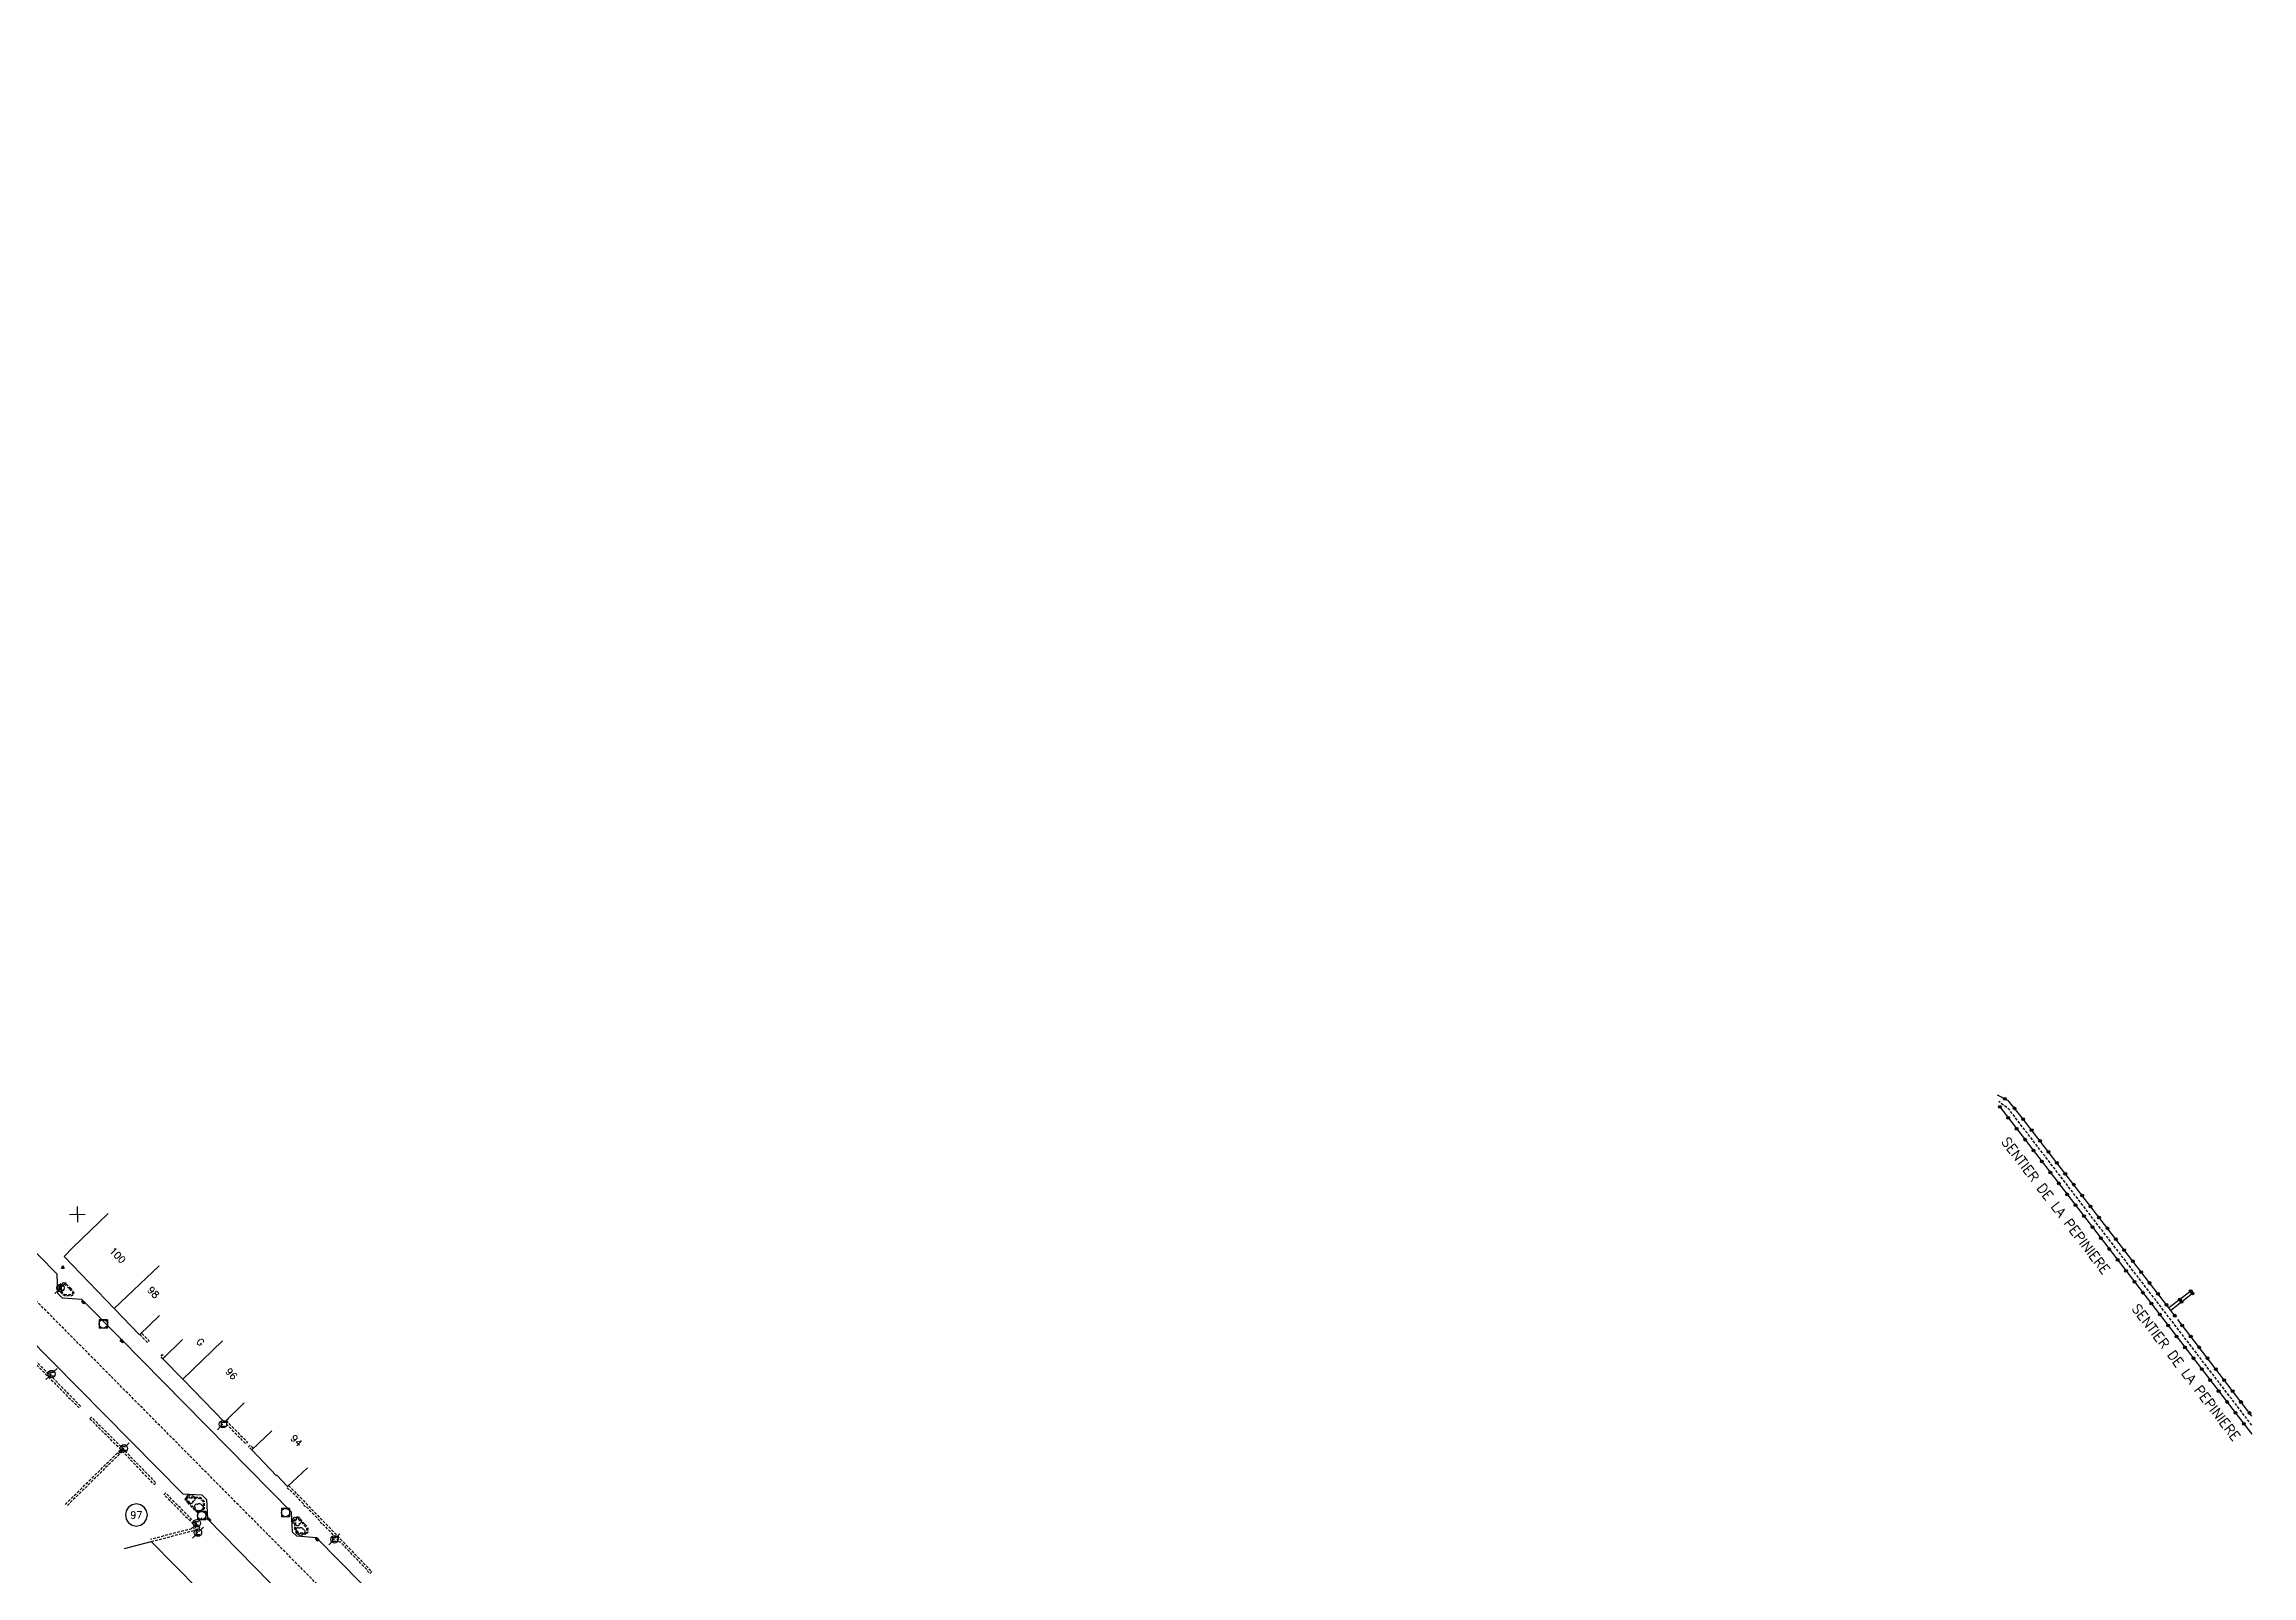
# Model space of a CAD drawing. Header units: millimetres. Extents: x 94999 to 96000, y 132000 to 133001.
# Drawn here: x 95599.9 to 96000, y 132445 to 132722.6 of the extents above; entities that cross this region are included whole.
import ezdxf
from ezdxf.enums import TextEntityAlignment as Align

# ---------------------------------------------------------------- set-up
doc = ezdxf.new("R2010")
doc.units = ezdxf.units.MM
doc.linetypes.add('DASHED', pattern=[0.75, 0.5, -0.25])
doc.layers.get('0').update_dxf_attribs({"linetype": 'CONTINUOUS'})
for name, color, linetype in [('W0001', 6, 'DASHED'), ('W0008', 7, 'CONTINUOUS'), ('W0100', 7, 'CONTINUOUS'), ('W0112', 1, 'DASHED'), ('W0300', 7, 'CONTINUOUS'), ('W0322', 7, 'CONTINUOUS'), ('W0400', 7, 'CONTINUOUS'), ('W0420', 7, 'CONTINUOUS'), ('W0471', 7, 'CONTINUOUS'), ('W0851', 7, 'CONTINUOUS'), ('W0989', 7, 'CONTINUOUS'), ('W0991', 7, 'CONTINUOUS'), ('W1102', 7, 'CONTINUOUS')]:
    doc.layers.add(name, color=color, linetype=linetype)
doc.styles.get("Standard").update_dxf_attribs({"font": 'romans.shx', "width": 0.85})

# ---------------------------------------------------------------- blocks, each defined once
blk = doc.blocks.new('t991o')
at = {"color": 0, "linetype": 'Continuous'}
for p, q in [((-1, 1), (1, -1)), ((-1, -1), (1, 1))]:
    blk.add_line(p, q, dxfattribs=at)
blk = doc.blocks.new('T400')
for p, q in [((-0.15, 0.3), (0.15, 0.3)), ((-0.15, -0.25), (-0.15, 0.3)), ((-0.15, 0.15), (0.15, 0.15)), ((-0.15, 0), (0.15, 0)), ((0.15, 0.3), (0.15, -0.25)), ((-0.15, -0.15), (0.15, -0.15)), ((-0.15, -0.25), (-0.15, -0.3)), ((-0.15, -0.3), (0.15, -0.3)), ((0.15, -0.3), (0.15, -0.25))]:
    blk.add_line(p, q)
blk = doc.blocks.new('t322o')
at = {"color": 0, "linetype": 'Continuous'}
for radius in [0.25, 0.15]:
    blk.add_circle((0, 0), radius, dxfattribs=at)
blk = doc.blocks.new('T471')
for p, q in [((-0.333334, 0.333334), (-0.333334, -0.333334)), ((-0.333334, 0.333334), (0.333334, 0.333334)), ((-0.333334, 0), (0, 0)), ((0.500001, 0.500001), (1.000002, 1.000002)), ((-0.500001, -0.500001), (-1.000002, -1.000002)), ((-0.333334, -0.333334), (0.333334, -0.333334))]:
    blk.add_line(p, q)
blk.add_ellipse((0, 0), major_axis=(0.471405, 0.471405), ratio=1, start_param=5.4977871438, end_param=11.780972451)
blk = doc.blocks.new('T300')
for p, q in [((-0.8, 0.51), (-0.86, 0.34)), ((-0.86, 0.34), (-0.86, 0.17)), ((-0.86, 0.17), (-0.74, 0.06)), ((-0.69, 0.63), (-0.8, 0.51)), ((-0.8, -0.06), (-0.74, 0.06)), ((-0.74, 0.06), (-0.69, 0.11)), ((-0.57, 0.69), (-0.69, 0.63)), ((-0.46, 0.69), (-0.57, 0.69)), ((-0.29, 0.63), (-0.46, 0.69)), ((-0.29, 0.63), (-0.17, 0.74)), ((-0.23, 0.57), (-0.29, 0.63)), ((-0.17, 0.74), (-0.06, 0.8)), ((-0.06, 0.8), (0.06, 0.8)), ((0.06, 0.8), (0.23, 0.74)), ((0.23, 0.74), (0.34, 0.63)), ((0.34, 0.63), (0.4, 0.51)), ((0.46, 0.46), (0.34, 0.46)), ((0.4, 0.51), (0.4, 0.46)), ((0.57, 0.4), (0.46, 0.46)), ((0.57, 0.4), (0.69, 0.29)), ((0.69, 0.29), (0.74, 0.17)), ((0.74, 0.06), (0.69, -0.17)), ((0.74, 0.17), (0.74, 0.06)), ((-0.8, -0.17), (-0.8, -0.06)), ((-0.8, -0.23), (-0.8, -0.17)), ((-0.74, -0.34), (-0.8, -0.23)), ((-0.69, -0.4), (-0.74, -0.34)), ((-0.51, -0.46), (-0.69, -0.4)), ((-0.4, -0.46), (-0.51, -0.46)), ((-0.4, -0.46), (-0.34, -0.46)), ((-0.34, -0.46), (-0.34, -0.4)), ((-0.34, -0.51), (-0.34, -0.46)), ((-0.29, -0.63), (-0.34, -0.51)), ((-0.17, -0.74), (-0.29, -0.63)), ((-0.06, -0.8), (-0.17, -0.74)), ((0.06, -0.8), (-0.06, -0.8)), ((0.17, -0.74), (0.06, -0.8)), ((0.23, -0.69), (0.17, -0.74)), ((0.29, -0.46), (0.23, -0.46)), ((0.29, -0.63), (0.23, -0.69)), ((0.46, -0.4), (0.29, -0.46)), ((0.34, -0.51), (0.29, -0.63)), ((0.34, -0.51), (0.34, -0.46)), ((0.57, -0.34), (0.46, -0.4)), ((0.63, -0.29), (0.57, -0.34)), ((0.69, -0.17), (0.63, -0.29))]:
    blk.add_line(p, q)
blk = doc.blocks.new('T420')
for p, q in [((0.75, 0.75), (-0.75, 0.75)), ((-0.75, 0.75), (-0.75, -0.75)), ((0.75, 0.75), (0.75, -0.75)), ((0.75, -0.75), (-0.75, -0.75))]:
    blk.add_line(p, q)
blk.add_ellipse((0, 0), major_axis=(-0.53, 0.53), ratio=1, start_param=3.926991, end_param=10.210176)
blk = doc.blocks.new('T851')
for p, q in [((-0.25, -0.15), (0, 0.32)), ((0, 0.32), (0.25, -0.15)), ((-0.25, -0.15), (0.25, -0.15))]:
    blk.add_line(p, q)
for major_axis in [(-0.106, 0.106), (-0.0354, 0.0354), (-0.0236, 0.0236)]:
    blk.add_ellipse((0, 0), major_axis=major_axis, ratio=1, start_param=3.926991, end_param=10.210176)

msp = doc.modelspace()

# ---------------------------------------------------------------- linework, layer by layer
at = {"layer": 'W0001', "flags": 128}
for points in [[(95937.77, 132147.55), (95929.39, 132157.49), (95910.62, 132177.72), (95901.98, 132186.94), (95870.36, 132219.35), (95802.26, 132288.27), (95746.16, 132344.77), (95675.46, 132417.17), (95600.19, 132493.08), (95513.8, 132580.87), (95471.21, 132625.01), (95432, 132665.93), (95397.8, 132701.03), (95367.69, 132733.26), (95355.56, 132744.21), (95331.35, 132763.59), (95326.05, 132775.75), (95311.37, 132792.24), (95305.86, 132796.31), (95287.88, 132814.85)], [(96000, 132472.3), (95984.32, 132492.71), (95955.91, 132529.64), (95954.14, 132530.94)]]:
    msp.add_lwpolyline(points, dxfattribs=at)
at = {"layer": 'W0008', "flags": 128}
for points in [[(95669.68, 132431.18), (95649.25, 132451.92), (95645.7, 132452.19), (95644.91, 132452.92), (95644.7, 132456.54), (95613.71, 132488.03), (95606.74, 132495.1), (95603.2, 132495.35), (95602.37, 132496.17), (95602.26, 132499.67), (95585.46, 132516.73)], [(95591.95, 132493.41), (95625, 132459.89), (95628.45, 132459.66), (95629.31, 132458.83), (95629.47, 132455.32), (95643.66, 132440.87)]]:
    msp.add_lwpolyline(points, dxfattribs=at)
at = {"layer": 'W0100', "flags": 128}
for points in [[(95605.1, 132504.48), (95603.5, 132502.9), (95612.58, 132493.46), (95617.17, 132488.7), (95620.77, 132492.16)], [(95636.17, 132476.34), (95632.58, 132472.86), (95625.05, 132480.62), (95621.4, 132484.33), (95624.96, 132487.83)], [(95647.64, 132464.58), (95643.98, 132461.18), (95642.09, 132463.22), (95642.02, 132463.15), (95637.52, 132467.82), (95641.13, 132471.29)], [(95614.45, 132449.97), (95619.29, 132451.22), (95619.29, 132451.22), (95627.89, 132442.53), (95629.93, 132440.47), (95619.61, 132437.81)]]:
    msp.add_lwpolyline(points, dxfattribs=at)
at = {"layer": 'W0112', "flags": 128}
for points in [[(95581.21, 132500.78), (95584.69, 132497.21), (95584.7, 132497.23), (95587.91, 132493.97), (95587.91, 132493.97), (95590.51, 132491.31), (95591.16, 132490.64), (95591.16, 132490.65), (95593.72, 132488.05), (95594.36, 132487.4), (95594.37, 132487.41), (95597.55, 132484.16), (95597.57, 132484.18), (95605.99, 132475.67), (95606.17, 132475.49), (95606.46, 132475.77), (95600.77, 132481.61), (95600.72, 132481.56), (95600.53, 132481.75), (95597.85, 132484.46), (95597.91, 132484.52), (95597.64, 132484.81), (95597.56, 132484.73), (95597.2, 132485.09), (95594.65, 132487.68), (95594.72, 132487.75), (95594.43, 132488.03), (95594.37, 132487.97), (95594.01, 132488.33), (95591.45, 132490.93), (95591.52, 132490.99), (95591.23, 132491.28), (95591.16, 132491.21), (95590.79, 132491.59), (95588.2, 132494.25), (95588.27, 132494.31), (95587.98, 132494.6), (95587.92, 132494.53), (95584.98, 132497.51), (95585.06, 132497.57), (95584.78, 132497.86), (95584.69, 132497.78), (95584.22, 132498.26), (95581.79, 132500.76), (95581.87, 132500.84), (95581.57, 132501.13)], [(95617.22, 132488.75), (95618.62, 132487.31), (95618.9, 132487.59), (95617.51, 132489.03)], [(95621.4, 132484.33), (95620.98, 132484.84), (95621.29, 132485.09), (95621.71, 132484.58)], [(95632.87, 132473.14), (95636.74, 132469.2), (95636.45, 132468.92), (95632.58, 132472.86)], [(95603.74, 132457.96), (95613.78, 132467.88)], [(95614.06, 132467.6), (95604.02, 132457.67)], [(95637.52, 132467.82), (95636.94, 132468.4), (95637.22, 132468.69), (95637.81, 132468.11)], [(95619.29, 132451.22), (95627.79, 132453.42), (95628.11, 132453.74), (95627.61, 132454.24), (95621.9, 132460.01), (95621.62, 132459.73), (95627.52, 132453.76), (95619.19, 132451.61)], [(95644.2, 132461.39), (95647.42, 132458.07), (95647.43, 132458.08), (95650.46, 132454.92), (95650.47, 132454.93), (95653.71, 132451.53), (95653.71, 132451.53), (95654.65, 132450.56), (95659.12, 132445.93), (95659.12, 132445.93), (95659.12, 132445.93), (95659.27, 132445.78), (95658.9, 132445.42), (95658.51, 132445.83), (95658.58, 132445.91), (95653.68, 132451), (95653.51, 132451.18), (95653.42, 132451.1), (95653.03, 132451.43), (95653.15, 132451.54), (95652.75, 132451.96), (95650.65, 132454.15), (95650.46, 132454.36), (95650.37, 132454.28), (95649.98, 132454.69), (95650.06, 132454.77), (95647.4, 132457.54), (95647.31, 132457.46), (95646.91, 132457.86), (95646.99, 132457.94), (95646.92, 132458.02), (95644.31, 132460.71), (95644.22, 132460.64), (95643.83, 132461.05), (95643.98, 132461.18)]]:
    msp.add_lwpolyline(points, dxfattribs=at)
for points in [[(95604.59, 132497.19), (95605.12, 132496.61), (95605.18, 132496.52), (95605.23, 132496.43), (95605.26, 132496.31), (95605.27, 132496.19), (95605.25, 132496.09), (95605.22, 132496), (95605.16, 132495.92), (95605.08, 132495.85), (95604.86, 132495.73), (95604.7, 132495.71), (95603.7, 132495.76), (95603.63, 132495.77), (95603.52, 132495.81), (95603.41, 132495.87), (95603.34, 132495.92), (95603, 132496.27), (95602.94, 132496.35), (95602.89, 132496.44), (95602.87, 132496.54), (95602.86, 132496.64), (95602.85, 132497.63), (95602.88, 132497.8), (95603.01, 132498.02), (95603.09, 132498.09), (95603.18, 132498.15), (95603.27, 132498.17), (95603.37, 132498.17), (95603.59, 132498.11), (95603.73, 132498.02), (95604.34, 132497.44)], [(95604.45, 132497.05), (95604.97, 132496.47), (95605.04, 132496.36), (95605.07, 132496.19), (95605.04, 132496.1), (95604.97, 132496.01), (95604.79, 132495.92), (95604.71, 132495.91), (95603.71, 132495.96), (95603.69, 132495.96), (95603.6, 132495.99), (95603.51, 132496.04), (95603.48, 132496.06), (95603.15, 132496.41), (95603.11, 132496.45), (95603.08, 132496.51), (95603.07, 132496.57), (95603.06, 132496.64), (95603.05, 132497.63), (95603.07, 132497.72), (95603.17, 132497.89), (95603.26, 132497.96), (95603.34, 132497.98), (95603.51, 132497.93), (95603.59, 132497.88), (95604.2, 132497.29)], [(95608.18, 132473.47), (95608.47, 132473.76), (95614.21, 132468.02), (95620.16, 132461.81), (95619.87, 132461.53), (95619.87, 132461.53), (95613.92, 132467.74)], [(95626.03, 132458.1), (95625.63, 132458.49), (95625.54, 132458.62), (95625.5, 132458.87), (95625.54, 132459.05), (95625.64, 132459.19), (95625.74, 132459.26), (95625.86, 132459.31), (95625.96, 132459.34), (95626.06, 132459.34), (95628.02, 132459.26), (95628.08, 132459.24), (95628.23, 132459.17), (95628.35, 132459.11), (95628.38, 132459.08), (95628.74, 132458.74), (95628.79, 132458.67), (95628.84, 132458.57), (95628.87, 132458.45), (95628.88, 132458.36), (95628.92, 132457.37), (95628.91, 132457.26), (95628.87, 132457.17), (95628.82, 132457.09), (95628.78, 132457.02), (95628.61, 132456.79), (95628.55, 132456.72), (95628.46, 132456.67), (95628.36, 132456.63), (95628.25, 132456.62), (95627.75, 132456.61), (95627.62, 132456.61), (95627.56, 132456.61), (95627.51, 132456.63), (95627.38, 132456.73), (95626.33, 132457.8)], [(95626.17, 132458.25), (95625.77, 132458.63), (95625.73, 132458.69), (95625.7, 132458.87), (95625.72, 132458.97), (95625.77, 132459.03), (95625.93, 132459.12), (95626.05, 132459.14), (95628.01, 132459.06), (95628.01, 132459.06), (95628.14, 132459), (95628.24, 132458.94), (95628.6, 132458.6), (95628.62, 132458.57), (95628.65, 132458.5), (95628.67, 132458.41), (95628.68, 132458.35), (95628.72, 132457.36), (95628.71, 132457.31), (95628.7, 132457.26), (95628.66, 132457.2), (95628.62, 132457.14), (95628.45, 132456.91), (95628.42, 132456.88), (95628.37, 132456.85), (95628.31, 132456.83), (95628.25, 132456.82), (95627.75, 132456.81), (95627.62, 132456.81), (95627.6, 132456.81), (95627.53, 132456.87), (95626.47, 132457.94)], [(95647.12, 132454.34), (95647.53, 132453.93), (95647.57, 132453.88), (95647.62, 132453.77), (95647.66, 132453.64), (95647.67, 132453.56), (95647.7, 132453.07), (95647.69, 132452.96), (95647.62, 132452.79), (95647.56, 132452.71), (95647.47, 132452.63), (95647.3, 132452.53), (95647.15, 132452.52), (95646.19, 132452.6), (95646.05, 132452.61), (95645.98, 132452.63), (95645.92, 132452.66), (95645.82, 132452.75), (95645.5, 132453.11), (95645.44, 132453.18), (95645.39, 132453.29), (95645.35, 132453.4), (95645.34, 132453.47), (95645.28, 132454.99), (95645.3, 132455.17), (95645.39, 132455.36), (95645.45, 132455.43), (95645.53, 132455.48), (95645.64, 132455.5), (95645.76, 132455.5), (95645.99, 132455.45), (95646.11, 132455.37), (95646.72, 132454.78)], [(95646.98, 132454.21), (95647.39, 132453.79), (95647.39, 132453.79), (95647.43, 132453.7), (95647.46, 132453.59), (95647.47, 132453.55), (95647.5, 132453.06), (95647.5, 132453.01), (95647.45, 132452.89), (95647.41, 132452.84), (95647.36, 132452.79), (95647.23, 132452.72), (95647.17, 132452.72), (95646.21, 132452.8), (95646.07, 132452.81), (95646.04, 132452.82), (95645.97, 132452.88), (95645.65, 132453.25), (95645.62, 132453.29), (95645.57, 132453.37), (95645.54, 132453.46), (95645.54, 132453.48), (95645.48, 132454.99), (95645.49, 132455.11), (95645.56, 132455.25), (95645.61, 132455.29), (95645.73, 132455.3), (95645.92, 132455.26), (95645.97, 132455.23), (95646.58, 132454.64)]]:
    msp.add_lwpolyline(points, close=True, dxfattribs=at)
at = {"layer": 'W0322'}
for points in [[(95986.05, 132492.15), (95985.29, 132493.11), (95984.96, 132493.55), (95958.12, 132528.34), (95955.9, 132531.09), (95953.92, 132532.13)], [(95954.33, 132529.99), (96000, 132470.67)], [(96000, 132473.94), (95986.57, 132491.46)]]:
    msp.add_lwpolyline(points, dxfattribs=at)
at = {"layer": 'W0322', "flags": 128}
for points in [[(95988.92, 132496.61), (95984.96, 132493.55)], [(95989.25, 132496.17), (95985.29, 132493.11)]]:
    msp.add_lwpolyline(points, dxfattribs=at)
at = {"layer": 'W1102', "flags": 128}
for points in [[(95605.1, 132504.48), (95611.5, 132510.65)], [(95612.58, 132493.46), (95620.73, 132501.16)], [(95625.05, 132480.62), (95632.2, 132487.61)]]:
    msp.add_lwpolyline(points, dxfattribs=at)
msp.add_lwpolyline([(95618.61, 132456.03), (95618.46, 132456.8), (95618.02, 132457.45), (95617.38, 132457.88), (95616.61, 132458.03), (95615.84, 132457.88), (95615.2, 132457.45), (95614.76, 132456.8), (95614.61, 132456.03), (95614.76, 132455.27), (95615.2, 132454.62), (95615.84, 132454.19), (95616.61, 132454.03), (95617.38, 132454.19), (95618.02, 132454.62), (95618.46, 132455.27)], close=True, dxfattribs=at)

# ---------------------------------------------------------------- block references
at = {"layer": 'W0300'}
for p in [(95626.53, 132458.93), (95627.99, 132457.33), (95645.81, 132454.88), (95646.39, 132452.99)]:
    msp.add_blockref('T300', p, dxfattribs=at)
at = {"layer": 'W0322'}
for p, rotation in [((95955.24, 132531.44), 152.312048767002), ((95954.33, 132529.99), 307.5954154493201), ((95955.85, 132528.01), 307.5954154493201), ((95957, 132529.73), 128.891574979248), ((95958.56, 132527.77), 127.645980197695), ((95957.38, 132526.03), 307.5954154493201), ((95958.9, 132524.05), 307.5954154493201), ((95960.09, 132525.79), 127.645980197695), ((95961.61, 132523.82), 127.645980197695), ((95960.43, 132522.07), 307.5954154493201), ((95961.95, 132520.09), 307.5954154493201), ((95963.14, 132521.84), 127.645980197695), ((95964.67, 132519.86), 127.645980197695), ((95963.48, 132518.11), 307.5954154493201), ((95965, 132516.13), 307.5954154493201), ((95966.19, 132517.88), 127.645980197695), ((95967.72, 132515.9), 127.645980197695), ((95966.53, 132514.14), 307.5954154493201), ((95968.05, 132512.16), 307.5954154493201), ((95969.25, 132513.92), 127.645980197695), ((95969.58, 132510.18), 307.5954154493201), ((95970.78, 132511.94), 127.645980197695), ((95971.1, 132508.2), 307.5954154493201), ((95972.3, 132509.96), 127.645980197695), ((95972.63, 132506.22), 307.5954154493201), ((95973.83, 132507.98), 127.645980197695), ((95974.15, 132504.24), 307.5954154493201), ((95975.36, 132506), 127.645980197695), ((95975.68, 132502.26), 307.5954154493201), ((95976.88, 132504.02), 127.645980197695), ((95977.2, 132500.28), 307.5954154493201), ((95978.41, 132502.04), 127.645980197695), ((95978.73, 132498.3), 307.5954154493201), ((95979.94, 132500.06), 127.645980197695), ((95980.26, 132496.32), 307.5954154493201), ((95981.46, 132498.08), 127.645980197695), ((95981.78, 132494.34), 307.5954154493201), ((95982.99, 132496.1), 127.645980197695), ((95986.94, 132495.08), 217.6459801977986), ((95987.27, 132494.64), 217.6459801977986), ((95988.92, 132496.61), 217.6459801977986), ((95989.25, 132496.17), 217.6459801977986), ((95983.31, 132492.36), 307.5954154493201), ((95984.52, 132494.12), 127.645980197695), ((95984.83, 132490.37), 307.5954154493201), ((95986.05, 132492.15), 128.036681141582), ((95987.39, 132490.38), 127.479709944429), ((95986.36, 132488.39), 307.5954154493201), ((95987.88, 132486.41), 307.5954154493201), ((95988.92, 132488.4), 127.479709944429), ((95990.44, 132486.42), 127.479709944429), ((95989.41, 132484.43), 307.5954154493201), ((95990.93, 132482.45), 307.5954154493201), ((95991.96, 132484.43), 127.479709944429), ((95993.48, 132482.45), 127.479709944429), ((95992.46, 132480.47), 307.5954154493201), ((95993.98, 132478.49), 307.5954154493201), ((95995, 132480.47), 127.479709944429), ((95996.52, 132478.48), 127.479709944429), ((95995.51, 132476.51), 307.5954154493201), ((95997.03, 132474.53), 307.5954154493201), ((95998.04, 132476.5), 127.479709944429), ((95999.56, 132474.51), 127.479709944429), ((95998.56, 132472.55), 307.5954154493201)]:
    msp.add_blockref('t322o', p, dxfattribs=dict(at, rotation=rotation))
at = {"layer": 'W0400'}
for p, rotation in [((95606.99, 132494.63), 224.2800029471886), ((95613.98, 132487.54), 224.5390801997696), ((95629.8, 132455.2), 224.3738486079863), ((95649.36, 132451.59), 224.5708144125201)]:
    msp.add_blockref('T400', p, dxfattribs=dict(at, rotation=rotation))
at = {"layer": 'W0420'}
for p in [(95610.6, 132490.66), (95628.45, 132455.93), (95643.64, 132456.47)]:
    msp.add_blockref('T420', p, dxfattribs=at)
at = {"layer": 'W0471'}
for p in [(95602.86, 132497.17), (95601.23, 132481.58), (95632.3, 132472.49), (95614.32, 132468.1), (95627.56, 132454.53), (95627.77, 132452.84), (95652.5, 132451.62)]:
    msp.add_blockref('T471', p, dxfattribs=at)
at = {"layer": 'W0851'}
msp.add_blockref('T851', (95603.27, 132500.9), dxfattribs=at)
at = {"layer": 'W0991', "rotation": 316.4431030969454}
msp.add_blockref('t991o', (95605.91, 132510.5), dxfattribs=at)

# ---------------------------------------------------------------- texts
at = {"layer": 'W0989'}
for p in [(95964.46, 132512.11), (95988.09, 132481.88)]:
    msp.add_text('SENTIER DE LA PEPINIERE', height=1.75, rotation=307.4797, dxfattribs=at).set_placement(p, align=Align.MIDDLE)
at = {"layer": 'W0991'}
for s, rotation, p in [('100', 314.154, (95613.22, 132503.09)), ('98', 314.154, (95619.69, 132496.37)), ('G', 314.154, (95628.22, 132487.37)), ('96', 314.154, (95633.83, 132481.62)), ('94', 314.6498, (95645.62, 132469.52))]:
    msp.add_text(s, height=1.25, rotation=rotation, dxfattribs=at).set_placement(p, align=Align.MIDDLE)
msp.add_text('97', height=1.25, dxfattribs=at).set_placement((95616.61, 132456.03), align=Align.MIDDLE)

doc.saveas('drawing.dxf')
